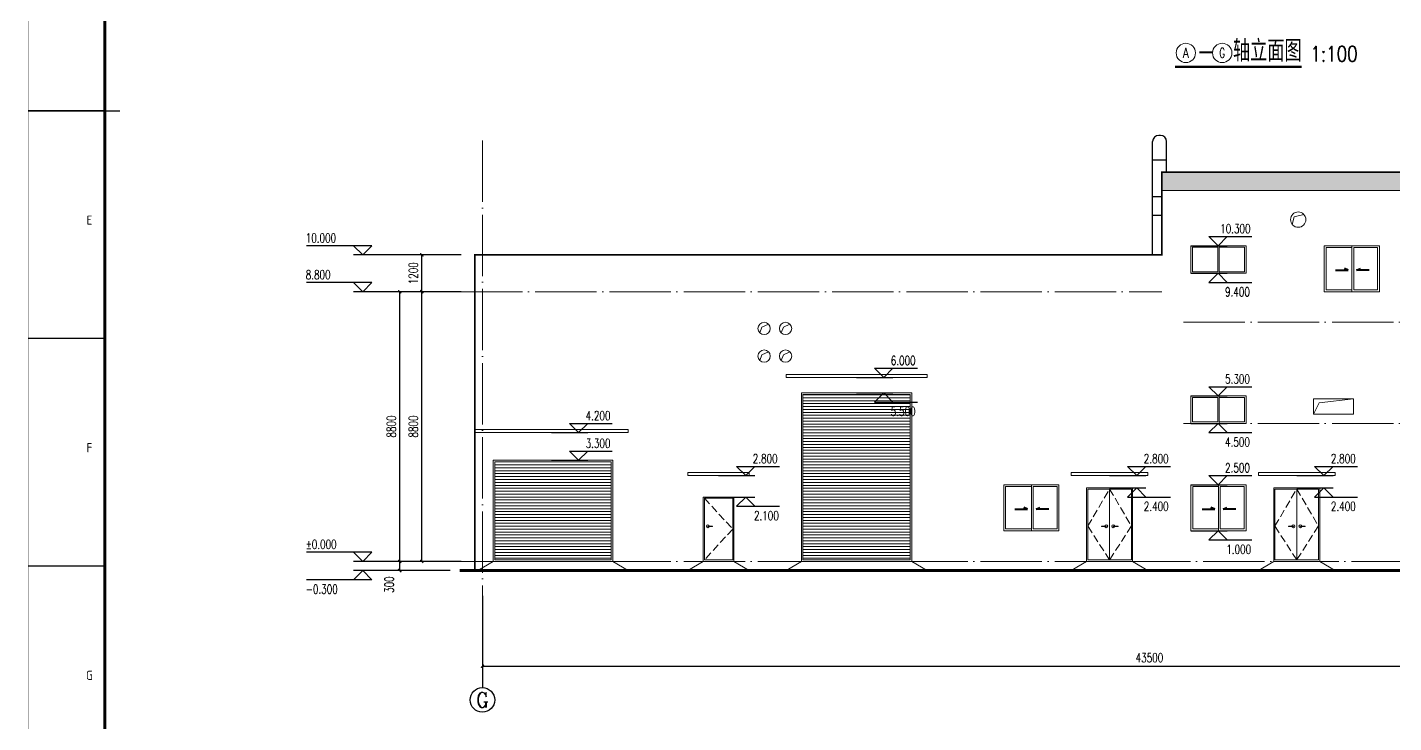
# Model space of a CAD drawing. Extents: x 238398 to 585159, y -66832 to 191741.
# Drawn here: x 364909 to 409461, y -27378 to -4691 of the extents above; entities that cross this region are included whole.
import ezdxf
from ezdxf.enums import TextEntityAlignment as Align

# ---------------------------------------------------------------- set-up
doc = ezdxf.new("R2010")
doc.units = 0
doc.header["$LTSCALE"] = 1000
doc.header["$MEASUREMENT"] = 0
doc.linetypes.add('DASH', pattern=[0.35, 0.25, -0.1])
doc.linetypes.add('DOTE', pattern=[2.42, 2, -0.2, 0.02, -0.2])
for name, color, linetype in [('AXIS', 3, 'Continuous'), ('AXIS_TEXT', 7, 'Continuous'), ('DIM_ELEV', 3, 'Continuous'), ('DIM_SYMB', 3, 'Continuous'), ('PUB_DIM', 76, 'Continuous'), ('填充', 8, 'Continuous')]:
    doc.layers.add(name, color=color, linetype=linetype)
for name, color, linetype, lineweight in [('DOTE', 18, 'DOTE', 13), ('PUB_HATCH', 252, 'Continuous', 5), ('PUB_TEXT', 7, 'Continuous', 20), ('WALL', 4, 'Continuous', 40), ('建筑看线', 163, 'Continuous', 18), ('立面1线', 52, 'Continuous', 20), ('立面窗线', 137, 'Continuous', 15)]:
    doc.layers.add(name, color=color, linetype=linetype, lineweight=lineweight)
doc.styles.add('_TCH_AXIS', font='complex.shx', dxfattribs={"bigfont": 'gbcbig.shx'})
doc.styles.add('_TCH_DIM', font='SIMPLEX', dxfattribs={"bigfont": 'GBCBIG'})
doc.styles.add('_TCH_DIM_T3', font='SIMPLEX', dxfattribs={"width": 0.705882, "bigfont": 'GBCBIG'})
doc.styles.add('HZTXT', font='geditxt.shx', dxfattribs={"width": 0.8, "bigfont": 'hztxt1.shx'})
doc.styles.get("Standard").update_dxf_attribs({"font": 'gbenor.shx', "bigfont": 'gbcbig.shx'})
doc.styles.add('TK', font='GEDITXT.SHX', dxfattribs={"width": 0.85, "height": 3.5, "bigfont": 'hztxt1.shx'})
doc.dimstyles.new('_TCH_ARCH&&100', dxfattribs={"dimtxt": 297.5, "dimasz": 100, "dimexe": 250, "dimexo": 300, "dimgap": 126.25, "dimtad": 1, "dimdec": 0, "dimzin": 0, "dimdsep": 46, "dimtxsty": '_TCH_DIM_T3', "dimblk": 'ARCHTICK', "dimcen": 0.09, "dimazin": 2, "dimtfac": 1, "dimtdec": 0, "dimtix": 1, "dimtmove": 2, "dimatfit": 3, "dimfxl": 1, "dimtolj": 1, "dimtzin": 0, "dimarcsym": 0})
pattern_1 = [(0, (0, -22682.58), (0, 95.25), [])]

# ---------------------------------------------------------------- blocks, each defined once
blk = doc.blocks.new('GEDI_WK_A1')
at = {"color": 3}
for p, q in [((25, 297), (0, 297)), ((25, 222.75), (0, 222.75)), ((25, 148.5), (0, 148.5))]:
    blk.add_line(p, q, dxfattribs=at)
for points, const_width in [([(0, 0), (841, 0), (841, 594), (0, 594)], 0.1), ([(25, 10), (831, 10), (831, 584), (25, 584)], 1)]:
    blk.add_lwpolyline(points, close=True, dxfattribs=dict(at, const_width=const_width))
at = {"color": 3, "const_width": 0.5}
blk.add_lwpolyline([(30, 297), (0, 297)], dxfattribs=at)
at = {"color": 3}
for s, p in [('E', (20, 259.88)), ('F', (20, 185.62)), ('G', (20, 111.38))]:
    blk.add_text(s, height=3, dxfattribs=at).set_placement(p, align=Align.CENTER)
blk = doc.blocks.new('CEEC_TK_A1')
blk.add_blockref('GEDI_WK_A1', (0, 0))
at = {"style": 'TK', "width": 0.85}
for tag, height, p in [('PROJECTNAME', 4.75, (776, 44)), ('PHASE', 4, (818, 44)), ('DRAWINGNAME', 4.75, (786, 31))]:
    blk.add_attdef(tag, text='', height=height, dxfattribs=at).set_placement(p, align=Align.MIDDLE_CENTER)
for tag, p, height in [('APPROVE', (663, 32.75), 3.5), ('DESIGN', (708, 32.75), 3.5), ('REVIEW1', (663, 25.75), 3.5), ('DRAW', (708, 25.75), 3.5), ('DRAWINGNUMBER', (758, 18.5), 4), ('REVIEW2', (663, 18.75), 3.5), ('PROPORTION', (708, 18.75), 3.5), ('CHECK', (663, 11.75), 3.5), ('DATE', (708, 11.75), 3.5), ('VERSION', (824, 11.75), 3.5)]:
    blk.add_attdef(tag, p, '', height=height, dxfattribs=at)
blk = doc.blocks.new('TCVFASDA')
at = {"layer": 'WALL', "color": 8}
for p, q in [((392589, 5656), (393002, 5656)), ((393002, 5656), (392878, 5714)), ((393276, 5656), (393400, 5714)), ((393690, 5656), (393276, 5656))]:
    blk.add_line(p, q, dxfattribs=at)
at = {"layer": '立面窗线'}
for p, q in [((393124, 6453), (393124, 4953)), ((393184, 6393), (393184, 5013))]:
    blk.add_line(p, q, dxfattribs=at)
blk.add_lwpolyline([(394024, 4953), (392224, 4953), (392224, 6453), (394024, 6453)], close=True, dxfattribs=at)
for points in [[(393124, 5013), (392284, 5013), (392284, 6393), (393124, 6393)], [(393184, 6393), (393964, 6393), (393964, 5013), (393184, 5013)]]:
    blk.add_lwpolyline(points, dxfattribs=at)
blk = doc.blocks.new('rtadsvdas')
at = {"layer": '立面窗线'}
for p, q in [((389917, -3893), (389917, -6203)), ((391337, -3893), (389917, -3893)), ((390627, -3893), (390627, -6203)), ((391337, -6203), (391337, -3893)), ((389917, -6203), (391337, -6203))]:
    blk.add_line(p, q, dxfattribs=at)
for points in [[(389877, -6253), (391377, -6253), (391377, -3853), (389877, -3853)], [(390518, -5114), (390361, -5114), (390361, -5102), (390518, -5102)], [(390748, -5114), (390905, -5114), (390905, -5102), (390748, -5102)]]:
    blk.add_lwpolyline(points, close=True, dxfattribs=at)
at = {"layer": '立面窗线', "linetype": 'DASH'}
blk.add_lwpolyline([(390627, -3893), (391337, -5098), (390627, -6203), (389917, -5098), (390627, -3893)], dxfattribs=at)
at = {"layer": '立面窗线'}
for centre in [(390518, -5108), (390748, -5108)]:
    blk.add_circle(centre, 46.4, dxfattribs=at)
blk = doc.blocks.new('rteacva')
at = {"layer": '立面窗线'}
for p, q in [((496636, 109509), (496636, 107499)), ((497556, 109509), (496636, 109509)), ((497556, 109509), (497556, 107499)), ((496636, 107499), (497556, 107499))]:
    blk.add_line(p, q, dxfattribs=at)
for points in [[(496596, 107449), (497596, 107449), (497596, 109549), (496596, 109549)], [(497447, 108588), (497290, 108588), (497290, 108600), (497447, 108600)]]:
    blk.add_lwpolyline(points, close=True, dxfattribs=at)
at = {"layer": '立面窗线', "linetype": 'DASH'}
blk.add_lwpolyline([(497556, 109509), (496636, 108504), (497556, 107499)], dxfattribs=at)
at = {"layer": '立面窗线'}
blk.add_circle((497447, 108594), 46.4, dxfattribs=at)
blk = doc.blocks.new('_ArchTick')
at = {"color": 0, "linetype": 'ByBlock', "const_width": 0.4}
blk.add_lwpolyline([(-0.5, -0.5), (0.5, 0.5)], dxfattribs=at)
blk = doc.blocks.new('*D376')
at = {"layer": 'AXIS', "color": 0, "lineweight": -2, "transparency": 16777216}
for p, q in [((379748, -23535), (379748, -25785)), ((423248, -23535), (423248, -25785)), ((379748, -25535), (423248, -25535))]:
    blk.add_line(p, q, dxfattribs=at)
at = {"layer": 'Defpoints', "color": 0, "transparency": 16777216}
for p in [(379748, -23235), (423248, -23235), (423248, -25535)]:
    blk.add_point(p, dxfattribs=at)
at = {"layer": 'AXIS', "color": 0, "lineweight": -2, "transparency": 16777216, "xscale": 100, "yscale": 100, "zscale": 100, "rotation": 180}
blk.add_blockref('_ArchTick', (379748, -25535), dxfattribs=at)
at = {"layer": 'AXIS', "color": 0, "lineweight": -2, "transparency": 16777216, "xscale": 100, "yscale": 100, "zscale": 100}
blk.add_blockref('_ArchTick', (423248, -25535), dxfattribs=at)
at = {"layer": 'AXIS', "color": 0, "transparency": 16777216, "insert": (401498, -25260), "char_height": 297.5, "attachment_point": 5, "style": '_TCH_DIM_T3'}
blk.add_mtext('\\A1;43500', dxfattribs=at)
blk = doc.blocks.new('*D377')
at = {"layer": 'Defpoints', "color": 0, "transparency": 16777216}
for p in [(377773, -13316), (379351, -13316), (379351, -22116)]:
    blk.add_point(p, dxfattribs=at)
at = {"layer": 'PUB_DIM', "color": 0, "lineweight": -2, "transparency": 16777216}
for p, q in [((379051, -13316), (377523, -13316)), ((377773, -22116), (377773, -13316)), ((379051, -22116), (377523, -22116))]:
    blk.add_line(p, q, dxfattribs=at)
at = {"layer": 'PUB_DIM', "color": 0, "lineweight": -2, "transparency": 16777216, "xscale": 100, "yscale": 100, "zscale": 100}
for p, rotation in [((377773, -13316), 90), ((377773, -22116), 270)]:
    blk.add_blockref('_ArchTick', p, dxfattribs=dict(at, rotation=rotation))
at = {"layer": 'PUB_DIM', "color": 0, "transparency": 16777216, "insert": (377498, -17716), "char_height": 297.5, "attachment_point": 5, "rotation": 90, "style": '_TCH_DIM_T3'}
blk.add_mtext('\\A1;8800', dxfattribs=at)
blk = doc.blocks.new('*D378')
at = {"layer": 'Defpoints', "color": 0, "transparency": 16777216}
for p in [(377773, -12116), (379351, -12116), (379351, -13316)]:
    blk.add_point(p, dxfattribs=at)
at = {"layer": 'PUB_DIM', "color": 0, "lineweight": -2, "transparency": 16777216}
for p, q in [((379051, -12116), (377523, -12116)), ((377773, -13316), (377773, -12116)), ((379051, -13316), (377523, -13316))]:
    blk.add_line(p, q, dxfattribs=at)
at = {"layer": 'PUB_DIM', "color": 0, "lineweight": -2, "transparency": 16777216, "xscale": 100, "yscale": 100, "zscale": 100}
for p, rotation in [((377773, -12116), 90), ((377773, -13316), 270)]:
    blk.add_blockref('_ArchTick', p, dxfattribs=dict(at, rotation=rotation))
at = {"layer": 'PUB_DIM', "color": 0, "transparency": 16777216, "insert": (377498, -12716), "char_height": 297.5, "attachment_point": 5, "rotation": 90, "style": '_TCH_DIM_T3'}
blk.add_mtext('\\A1;1200', dxfattribs=at)
blk = doc.blocks.new('*D379')
at = {"layer": 'AXIS', "color": 0, "lineweight": -2, "transparency": 16777216}
for p, q in [((378701, -22116), (376804, -22116)), ((377054, -22416), (377054, -22116)), ((378701, -22416), (376804, -22416))]:
    blk.add_line(p, q, dxfattribs=at)
at = {"layer": 'Defpoints', "color": 0, "transparency": 16777216}
for p in [(377054, -22116), (379001, -22116), (379001, -22416)]:
    blk.add_point(p, dxfattribs=at)
at = {"layer": 'AXIS', "color": 0, "lineweight": -2, "transparency": 16777216, "xscale": 100, "yscale": 100, "zscale": 100}
for p, rotation in [((377054, -22116), 90), ((377054, -22416), 270)]:
    blk.add_blockref('_ArchTick', p, dxfattribs=dict(at, rotation=rotation))
at = {"layer": 'AXIS', "color": 0, "transparency": 16777216, "insert": (376709, -22874), "char_height": 297.5, "attachment_point": 5, "rotation": 90, "style": '_TCH_DIM_T3'}
blk.add_mtext('\\A1;300', dxfattribs=at)
blk = doc.blocks.new('*D380')
at = {"layer": 'AXIS', "color": 0, "lineweight": -2, "transparency": 16777216}
for p, q in [((378701, -13316), (376804, -13316)), ((377054, -22116), (377054, -13316)), ((378701, -22116), (376804, -22116))]:
    blk.add_line(p, q, dxfattribs=at)
at = {"layer": 'Defpoints', "color": 0, "transparency": 16777216}
for p in [(377054, -13316), (379001, -13316), (379001, -22116)]:
    blk.add_point(p, dxfattribs=at)
at = {"layer": 'AXIS', "color": 0, "lineweight": -2, "transparency": 16777216, "xscale": 100, "yscale": 100, "zscale": 100}
for p, rotation in [((377054, -13316), 90), ((377054, -22116), 270)]:
    blk.add_blockref('_ArchTick', p, dxfattribs=dict(at, rotation=rotation))
at = {"layer": 'AXIS', "color": 0, "transparency": 16777216, "insert": (376779, -17716), "char_height": 297.5, "attachment_point": 5, "rotation": 90, "style": '_TCH_DIM_T3'}
blk.add_mtext('\\A1;8800', dxfattribs=at)

msp = doc.modelspace()

# ---------------------------------------------------------------- hatches: boundary and pattern name
at = {"layer": 'PUB_HATCH'}
h = msp.add_hatch(dxfattribs=at)
h.set_pattern_fill('LINE', color=256, scale=100)
h.set_pattern_definition(pattern_1)
h.paths.add_polyline_path([(390198.4, -22065.8), (393698.4, -22065.8), (393698.4, -16665.8), (390198.4, -16665.8)])
h = msp.add_hatch(dxfattribs=at)
h.set_pattern_fill('LINE', color=256, scale=100)
h.set_pattern_definition(pattern_1)
h.paths.add_polyline_path([(380148.4, -18865.8), (380148.4, -22065.8), (383948.4, -22065.8), (383948.4, -18865.8)])
at = {"layer": '填充'}
h = msp.add_hatch(dxfattribs=at)
h.set_pattern_fill('松散材料', color=256, scale=30, style=0)
h.set_pattern_definition([(0, (0, 0), (28.125, 56.25), [0, -56.25])])
h.paths.add_polyline_path([(427748.4, -10015.8), (427748.4, -9415.8), (401902.5, -9415.8), (401902.5, -10015.8)])

# ---------------------------------------------------------------- linework, layer by layer
at = {"color": 252}
for p, q in [((401602.5, -12115.8), (401602.5, -8415.8)), ((401857.4, -8215.8), (401802.5, -8215.8)), ((402057.4, -9415.8), (402057.4, -8415.8)), ((401602.5, -9015.8), (402057.4, -9015.8)), ((401602.5, -10215.8), (401902.5, -10215.8)), ((401602.5, -10815.8), (401902.5, -10815.8))]:
    msp.add_line(p, q, dxfattribs=at)
for centre, start, end in [((401802.5, -8415.8), 90, 180), ((401857.4, -8415.8), 0, 90)]:
    msp.add_arc(centre, 200, start, end, dxfattribs=at)
at = {"layer": 'AXIS'}
msp.add_line((379748.4, -23235.3), (379748.4, -26235.3), dxfattribs=at)
msp.add_circle((379748.4, -26635.3), 400, dxfattribs=at)
at = {"layer": 'DIM_ELEV'}
for p, q in [((403733.1, -11815.8), (403433.1, -11515.8)), ((403433.1, -11515.8), (404833.5, -11515.8)), ((403733.1, -11815.8), (404033.1, -11515.8)), ((376145.7, -11815.8), (374017.4, -11815.8)), ((375845.7, -12115.8), (375545.7, -11815.8)), ((375845.7, -12115.8), (376145.7, -11815.8)), ((402848.2, -11815.8), (404033.1, -11815.8)), ((377730.5, -12115.8), (375545.7, -12115.8)), ((402848.2, -12715.8), (404033.1, -12715.8)), ((403733.1, -12715.8), (403433.1, -13015.8)), ((403733.1, -12715.8), (404033.1, -13015.8)), ((376145.7, -13015.8), (374017.4, -13015.8)), ((375845.7, -13315.8), (375545.7, -13015.8)), ((377730.5, -13315.8), (375545.7, -13315.8)), ((375845.7, -13315.8), (376145.7, -13015.8)), ((403433.1, -13015.8), (404833.5, -13015.8)), ((392833.3, -16115.8), (392533.3, -15815.8)), ((392533.3, -15815.8), (393933.6, -15815.8)), ((392833.3, -16115.8), (393133.3, -15815.8)), ((391948.4, -16115.8), (393133.3, -16115.8)), ((403733.1, -16715.8), (403433.1, -16415.8)), ((403433.1, -16415.8), (404833.5, -16415.8)), ((403733.1, -16715.8), (404033.1, -16415.8)), ((391948.4, -16615.8), (393133.3, -16615.8)), ((392833.3, -16615.8), (392533.3, -16915.8)), ((392533.3, -16915.8), (393933.6, -16915.8)), ((392833.3, -16615.8), (393133.3, -16915.8)), ((402848.2, -16715.8), (404033.1, -16715.8)), ((382883.3, -17915.8), (382583.3, -17615.8)), ((382583.3, -17615.8), (383983.6, -17615.8)), ((382883.3, -17915.8), (383183.3, -17615.8)), ((402848.2, -17615.8), (404033.1, -17615.8)), ((403733.1, -17615.8), (403433.1, -17915.8)), ((403733.1, -17615.8), (404033.1, -17915.8)), ((381998.4, -17915.8), (383183.3, -17915.8)), ((403433.1, -17915.8), (404833.5, -17915.8)), ((382883.3, -18815.8), (382583.3, -18515.8)), ((382583.3, -18515.8), (383983.6, -18515.8)), ((382883.3, -18815.8), (383183.3, -18515.8)), ((381998.4, -18815.8), (383183.3, -18815.8)), ((388333.3, -19315.8), (388033.3, -19015.8)), ((388033.3, -19015.8), (389433.6, -19015.8)), ((388333.3, -19315.8), (388633.3, -19015.8)), ((401083.3, -19315.8), (400783.3, -19015.8)), ((400783.3, -19015.8), (402183.6, -19015.8)), ((401083.3, -19315.8), (401383.3, -19015.8)), ((407183.4, -19315.8), (406883.4, -19015.8)), ((406883.4, -19015.8), (408283.8, -19015.8)), ((407183.4, -19315.8), (407483.4, -19015.8)), ((387448.4, -19315.8), (388633.3, -19315.8)), ((400198.4, -19315.8), (401383.3, -19315.8)), ((403733.1, -19615.8), (403433.1, -19315.8)), ((403433.1, -19315.8), (404833.5, -19315.8)), ((403733.1, -19615.8), (404033.1, -19315.8)), ((406298.6, -19315.8), (407483.4, -19315.8)), ((387448.4, -20015.8), (388633.3, -20015.8)), ((388333.3, -20015.8), (388033.3, -20315.8)), ((388333.3, -20015.8), (388633.3, -20315.8)), ((400198.4, -19715.8), (401383.3, -19715.8)), ((401083.3, -19715.8), (400783.3, -20015.8)), ((400783.3, -20015.8), (402183.6, -20015.8)), ((401083.3, -19715.8), (401383.3, -20015.8)), ((402848.2, -19615.8), (404033.1, -19615.8)), ((406298.6, -19715.8), (407483.4, -19715.8)), ((407183.4, -19715.8), (406883.4, -20015.8)), ((406883.4, -20015.8), (408283.8, -20015.8)), ((407183.4, -19715.8), (407483.4, -20015.8)), ((388033.3, -20315.8), (389433.6, -20315.8)), ((402848.2, -21115.8), (404033.1, -21115.8)), ((403733.1, -21115.8), (403433.1, -21415.8)), ((403733.1, -21115.8), (404033.1, -21415.8)), ((376145.7, -21815.8), (374017.4, -21815.8)), ((375845.7, -22115.8), (375545.7, -21815.8)), ((375845.7, -22115.8), (376145.7, -21815.8)), ((403433.1, -21415.8), (404833.5, -21415.8)), ((377730.5, -22115.8), (375545.7, -22115.8)), ((376145.7, -22715.8), (374017.4, -22715.8)), ((375845.7, -22415.8), (375545.7, -22715.8)), ((377730.5, -22415.8), (375545.7, -22415.8)), ((375845.7, -22415.8), (376145.7, -22715.8))]:
    msp.add_line(p, q, dxfattribs=at)
at = {"layer": 'DIM_SYMB', "const_width": 70}
msp.add_lwpolyline([(402335, -5982.1), (406463.7, -5982.1)], dxfattribs=at)
at = {"layer": 'DOTE'}
for p, q in [((379748.4, -8386.6), (379748.4, -23235.3)), ((402611.8, -10015.8), (429805.8, -10015.8)), ((379051.1, -13315.8), (401902.5, -13315.8)), ((402611.8, -14315.8), (429805.8, -14315.8)), ((402611.8, -17615.8), (429805.8, -17615.8)), ((379051.1, -22115.8), (429805.8, -22115.8))]:
    msp.add_line(p, q, dxfattribs=at)
at = {"layer": 'PUB_TEXT'}
for centre in [(402685, -5527.1), (403870.4, -5527.1)]:
    msp.add_circle(centre, 315, dxfattribs=at)
at = {"layer": '立面1线'}
for points, const_width in [([(379498.4, -22415.8), (379498.4, -12115.8), (401902.5, -12115.8), (401902.5, -9415.8), (427748.4, -9415.8), (427748.4, -18415.8), (423498.4, -18415.8), (423498.4, -22415.8)], 50), ([(379001.1, -22415.8), (429805.8, -22415.8)], 100)]:
    msp.add_lwpolyline(points, dxfattribs=dict(at, const_width=const_width))
for points in [[(401902.5, -10015.8), (427748.4, -10015.8)], [(406532.5, -10796.6), (406219.7, -10879.3), (406153.2, -11122)], [(389074.3, -14373.8), (388864.1, -14476), (388793.6, -14658.9)], [(389774.3, -14373.8), (389564.1, -14476), (389493.6, -14658.9)], [(389074.3, -15273.8), (388864.1, -15376), (388793.6, -15558.9)], [(389774.3, -15273.8), (389564.1, -15376), (389493.6, -15558.9)], [(394248.4, -16115.8), (389648.4, -16115.8), (389648.4, -16015.8), (394248.4, -16015.8), (394248.4, -16115.8)], [(408148.4, -16815.8), (407028.2, -16940.6), (406848.4, -17315.8)], [(379498.4, -17815.8), (384498.4, -17815.8), (384498.4, -17915.8), (379498.4, -17915.8)], [(388448.4, -19315.8), (386448.4, -19315.8), (386448.4, -19215.8), (388448.4, -19215.8), (388448.4, -19315.8)], [(379598.3, -22415.8), (380098.4, -22115.8), (383998.4, -22115.8), (384498.5, -22415.8)], [(388448.5, -22415.8), (387948.4, -22115.8), (386948.4, -22115.8), (386448.3, -22415.8)], [(390148.4, -22115.8), (389648.4, -22415.8)], [(393748.4, -22115.8), (394248.4, -22415.8)], [(398948.3, -22415.8), (399448.4, -22115.8), (400948.4, -22115.8), (401448.5, -22415.8)], [(405048.3, -22415.8), (405548.4, -22115.8), (407048.4, -22115.8), (407548.5, -22415.8)]]:
    msp.add_lwpolyline(points, dxfattribs=at)
for points in [[(406848.4, -17315.8), (408148.4, -17315.8), (408148.4, -16815.8), (406848.4, -16815.8)], [(398948.4, -19315.8), (398948.4, -19215.8), (401448.4, -19215.8), (401448.4, -19315.8)], [(405048.8, -19315.8), (405048.8, -19215.8), (407548.4, -19215.8), (407548.4, -19315.8)]]:
    msp.add_lwpolyline(points, close=True, dxfattribs=at)
for centre, radius in [((406348.4, -10965.8), 250), ((388933.4, -14515.8), 200), ((389633.4, -14515.8), 200), ((388933.4, -15415.8), 200), ((389633.4, -15415.8), 200)]:
    msp.add_circle(centre, radius, dxfattribs=at)
at = {"layer": '立面窗线'}
for p, q in [((380098.4, -22115.8), (380098.4, -18815.8)), ((380098.4, -18815.8), (383998.4, -18815.8)), ((380148.4, -18865.8), (383948.4, -18865.8)), ((383998.4, -22115.8), (383998.4, -18815.8))]:
    msp.add_line(p, q, dxfattribs=at)
for points in [[(402848.2, -12715.8), (404648.2, -12715.8), (404648.2, -11815.8), (402848.2, -11815.8)], [(390148.4, -22115.8), (393748.4, -22115.8), (393748.4, -16615.8), (390148.4, -16615.8)], [(390198.4, -22065.8), (393698.4, -22065.8), (393698.4, -16665.8), (390198.4, -16665.8)], [(402848.2, -17615.8), (404648.2, -17615.8), (404648.2, -16715.8), (402848.2, -16715.8)]]:
    msp.add_lwpolyline(points, close=True, dxfattribs=at)
for points in [[(403723.2, -11865.8), (402898.2, -11865.8), (402898.2, -12665.8), (403723.2, -12665.8)], [(403723.2, -11865.8), (403723.2, -12665.8)], [(403773.2, -11815.8), (403773.2, -12715.8)], [(403773.2, -12665.8), (404598.2, -12665.8), (404598.2, -11865.8), (403773.2, -11865.8)], [(403723.2, -16765.8), (402898.2, -16765.8), (402898.2, -17565.8), (403723.2, -17565.8)], [(403723.2, -16765.8), (403723.2, -17565.8)], [(403773.2, -16715.8), (403773.2, -17615.8)], [(403773.2, -17565.8), (404598.2, -17565.8), (404598.2, -16765.8), (403773.2, -16765.8)], [(380148.4, -18865.8), (380148.4, -22065.8), (383948.4, -22065.8), (383948.4, -18865.8)]]:
    msp.add_lwpolyline(points, dxfattribs=at)

# ---------------------------------------------------------------- block references
at = {"xscale": 100, "yscale": 100, "zscale": 100}
msp.add_blockref('CEEC_TK_A1', (364934.5, -37119.8), dxfattribs=at)
for name, p in [('TCVFASDA', (14974.3, -18269.1)), ('TCVFASDA', (4524.1, -26069.1)), ('rtadsvdas', (9571.2, -15862.8)), ('TCVFASDA', (10624.1, -26069.1)), ('rtadsvdas', (15671.2, -15862.8))]:
    msp.add_blockref(name, p)
at = {"layer": '建筑看线', "xscale": -1}
msp.add_blockref('rteacva', (884544.7, -129564.5), dxfattribs=at)

# ---------------------------------------------------------------- texts
at = {"layer": 'AXIS_TEXT', "style": '_TCH_AXIS'}
msp.add_text('G', height=485.9, dxfattribs=at).set_placement((379540.1, -26878.3), (379956.7, -26878.3), align=Align.FIT)
at = {"layer": 'PUB_TEXT'}
for s, height, style, width, p in [('轴立面图', 700, 'HZTXT', 0.8, (404220.4, -5807.1)), ('1:100', 500, 'HZTXT', 0.8, (406743.7, -5807.1)), ('-', 700, 'HZTXT', 0.8, (403035, -5807.1)), ('10.300', 297.5, '_TCH_DIM', 0.705882, (403803.5, -11410.8)), ('10.000', 297.5, '_TCH_DIM', 0.705882, (373987.4, -11710.8)), ('8.800', 297.5, '_TCH_DIM', 0.705882, (373987.4, -12910.8)), ('9.400', 297.5, '_TCH_DIM', 0.705882, (403963.5, -13470.8)), ('6.000', 297.5, '_TCH_DIM', 0.705882, (393063.6, -15710.8)), ('5.300', 297.5, '_TCH_DIM', 0.705882, (403963.5, -16310.8)), ('4.200', 297.5, '_TCH_DIM', 0.705882, (383113.6, -17510.8)), ('5.500', 297.5, '_TCH_DIM', 0.705882, (393063.6, -17370.8)), ('3.300', 297.5, '_TCH_DIM', 0.705882, (383113.6, -18410.8)), ('4.500', 297.5, '_TCH_DIM', 0.705882, (403963.5, -18370.8)), ('2.800', 297.5, '_TCH_DIM', 0.705882, (388563.6, -18910.8)), ('2.800', 297.5, '_TCH_DIM', 0.705882, (401313.6, -18910.8)), ('2.800', 297.5, '_TCH_DIM', 0.705882, (407413.8, -18910.8)), ('2.500', 297.5, '_TCH_DIM', 0.705882, (403963.5, -19210.8)), ('2.100', 297.5, '_TCH_DIM', 0.705882, (388603.6, -20770.8)), ('2.400', 297.5, '_TCH_DIM', 0.705882, (401313.6, -20470.8)), ('2.400', 297.5, '_TCH_DIM', 0.705882, (407413.8, -20470.8)), ('%%P0.000', 297.5, '_TCH_DIM', 0.705882, (373987.4, -21710.8)), ('1.000', 297.5, '_TCH_DIM', 0.705882, (404003.5, -21870.8)), ('-0.300', 297.5, '_TCH_DIM', 0.705882, (373987.4, -23170.8))]:
    msp.add_text(s, height=height, dxfattribs=dict(at, style=style, width=width)).set_placement(p)
at = {"layer": 'PUB_TEXT', "style": 'HZTXT', "width": 1.428571}
for s, height, p, p2 in [('A', 322.8, (402586.7, -5688.5), (402783.4, -5688.5)), ('G', 328.2, (403776.6, -5691.2), (403964.1, -5691.2))]:
    msp.add_text(s, height=height, dxfattribs=at).set_placement(p, p2, align=Align.FIT)

# ---------------------------------------------------------------- dimensions: what is measured, and where the dimension line sits
at = {"layer": 'AXIS'}
for p1, p2, distance, picture, middle in [((379001.1, -22115.8), (379001.1, -13315.8), 1947.4, '*D380', (376778.7, -17715.8)), ((379748.4, -23235.3), (423248.4, -23235.3), -2300, '*D376', (401498.4, -25260.3))]:
    dim = msp.add_aligned_dim(p1=p1, p2=p2, distance=distance, dimstyle='_TCH_ARCH&&100', dxfattribs=at)
    dim.commit()
    dim.dimension.update_dxf_attribs({"geometry": picture, "text_midpoint": middle})
dim = msp.add_linear_dim(base=(377053.7, -22115.8), p1=(379001.1, -22415.8), p2=(379001.1, -22115.8), angle=90, dimstyle='_TCH_ARCH&&100', dxfattribs=at)
dim.commit()
dim.dimension.update_dxf_attribs({"geometry": '*D379', "text_midpoint": (376708.7, -22874.5), "dimtype": 129})
at = {"layer": 'PUB_DIM'}
for p1, p2, picture, middle in [((379351.1, -13315.8), (379351.1, -12115.8), '*D378', (377497.8, -12715.8)), ((379351.1, -22115.8), (379351.1, -13315.8), '*D377', (377497.8, -17715.8))]:
    dim = msp.add_aligned_dim(p1=p1, p2=p2, distance=1578.2, dimstyle='_TCH_ARCH&&100', dxfattribs=at)
    dim.commit()
    dim.dimension.update_dxf_attribs({"geometry": picture, "text_midpoint": middle})

doc.saveas('drawing.dxf')
